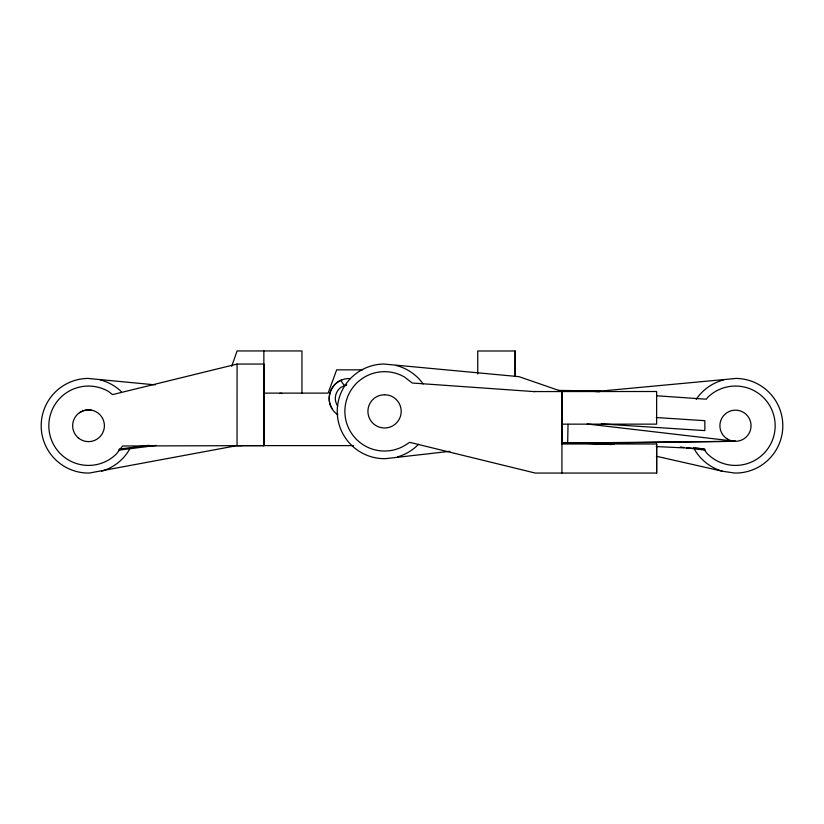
<?xml version="1.0" encoding="UTF-8"?>
<svg xmlns="http://www.w3.org/2000/svg" width="824" height="824" viewBox="0 0 824 824"><rect width="100%" height="100%" fill="white"/><g stroke="black" fill="none" stroke-linecap="round" stroke-linejoin="round"><path stroke-width="1.24" d="M237.075 364.064L112.569 394.603L108.356 391.369A39.686 39.686 0 0 0 56.011 402.977A39.686 39.686 0 0 0 63.005 456.136A39.686 39.686 0 0 0 116.575 453.797L122.57 445.99L263.845 445.609L263.783 364.053L237.075 364.064L237.044 445.619L89.239 473.058A47.329 47.329 0 0 1 41.2 426.461A47.329 47.329 0 0 1 87.797 378.422L155.108 384.859M362.612 369.852L336.676 369.852L328.107 393.12L263.845 393.12L263.68 364.053L263.68 445.619L263.876 350.952M301.945 393.172L301.955 350.962L237.116 350.952L231.698 366.278M515.154 350.983L515.144 376.558L515.144 350.993L477.745 350.993L477.755 373.983M568.035 424.319L567.664 443.054L735.471 441.293L587.203 424M130.295 447.69L129.862 448.771A47.329 47.329 0 0 1 101.465 471.256M568.467 390.576L601.046 391.039L736.203 378.422A47.329 47.329 0 0 1 782.8 426.461A47.329 47.329 0 0 1 734.761 473.058L722.535 471.256L656.398 456.259M79.413 412.731L83.09 410.826L87.138 409.93L91.279 410.105M342.207 379.751C330.321 383.829 325.326 399.619 332.731 409.775A19.838 19.838 0 0 0 337.892 414.843M346.636 385.035L341.146 387.198A13.668 13.668 0 0 0 337.788 406.242M449.935 451.325L385.282 458.68A47.329 47.329 0 0 1 337.243 412.082A47.329 47.329 0 0 1 383.84 364.033L518.986 376.661L561.978 391.513L561.916 443.982L656.635 443.992L656.635 473.058L535.209 473.058L409.693 442.344L404.399 445.722A39.686 39.686 0 0 1 344.875 411.351A39.686 39.686 0 0 1 404.399 376.98L412.268 383.016L533.54 391.565L656.635 391.503L656.635 424.144L561.989 424.154M156.436 445.393L118.574 450.192M119.202 449.09L149.113 445.3M263.752 445.619L263.68 364.053M533.54 391.565L535.209 391.493M735.471 441.293L584.515 443.302L561.597 442.921M604.352 443.909L614.271 443.909M241.885 445.609L237.044 445.619L353.599 445.609M558.569 390.391L601.046 391.039M561.494 442.921L595.103 443.436M594.207 443.415L584.546 443.261L611.398 444.527M656.203 446.587L703.572 448.761L706.982 453.354A39.686 39.686 0 0 0 763.096 454.22A39.686 39.686 0 0 0 763.972 398.105A39.686 39.686 0 0 0 707.857 397.24L706.292 399.207L656.625 395.767M656.264 417.541L704.839 420.683L704.839 430.602L601.293 423.917M585.308 390.823L599.316 391.791M705.426 450.192L686.546 447.803M694.941 447.844L704.798 449.09M680.222 446.999L684.013 447.483M561.989 391.513L561.916 473.058M340.776 380.492L344.319 385.55A13.668 13.668 0 0 1 346.616 384.932M332.36 409.075L330.342 405.192A19.838 19.838 0 0 1 350.375 378.607M693.705 447.69L694.138 448.771A47.329 47.329 0 0 0 722.535 471.256M656.625 443.92L656.635 473.058M100.065 379.843A47.329 47.329 0 0 1 121.468 391.771M418.53 444.301A47.329 47.329 0 0 1 397.508 456.877M396.107 365.465A47.329 47.329 0 0 1 423.155 383.963M279.532 393.491A4.965 4.965 0 0 1 282.096 393.491M696.187 399.372A47.329 47.329 0 0 1 723.936 379.843M384.561 394.706L380.255 395.283A16.634 16.634 0 0 0 370.934 420.899A16.634 16.634 0 0 0 398.188 420.899A16.634 16.634 0 0 0 388.866 395.283L384.561 394.706M78.311 437.894A15.872 15.872 0 0 0 104.154 428.501A15.872 15.872 0 0 0 83.09 410.826A15.872 15.872 0 0 0 78.311 437.894M727.695 439.213A15.563 15.563 0 0 0 751.045 425.73A15.563 15.563 0 0 0 727.695 412.247A15.563 15.563 0 0 0 727.695 439.213"/></g></svg>
